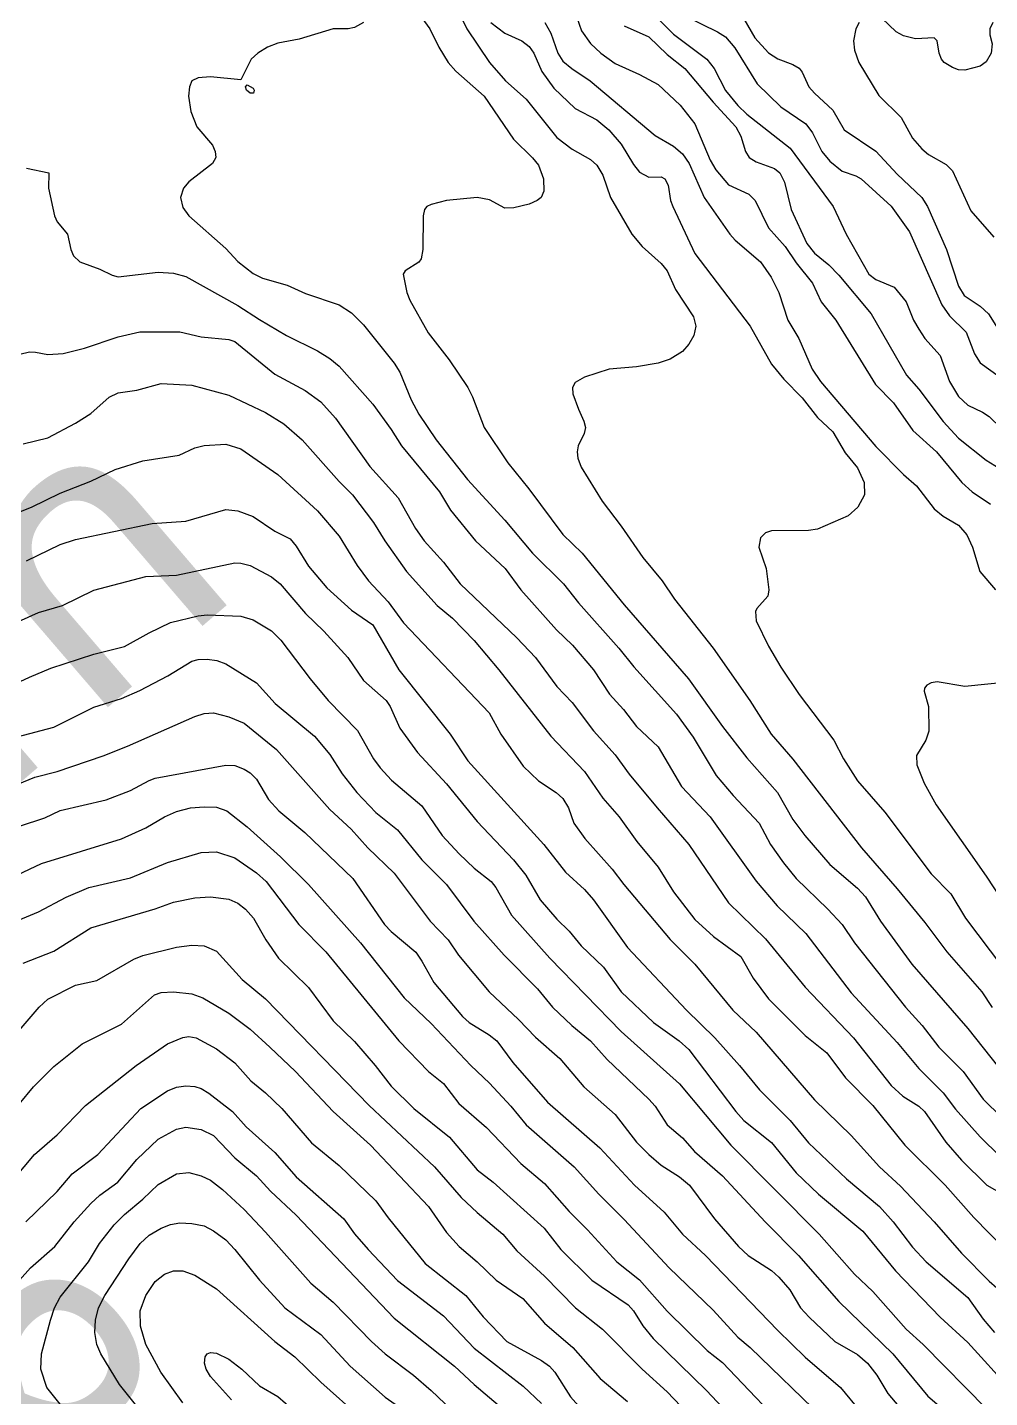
# Model space of a CAD drawing. Extents: x 474277 to 475042, y 254928 to 255625.
# Drawn here: x 474975.02 to 474999.08, y 255213.35 to 255247.6 of the extents above; entities that cross this region are included whole.
import ezdxf

# ---------------------------------------------------------------- set-up
doc = ezdxf.new("R2010")
doc.units = 0
doc.header["$MEASUREMENT"] = 0
doc.layers.add('BaseMapV2_DTM_export_MonNov09090547073261 — entities', color=1, linetype='CONTINUOUS')
doc.styles.get("Standard").update_dxf_attribs({"font": 'romans.shx'})

msp = doc.modelspace()

# ---------------------------------------------------------------- linework, layer by layer
at = {"layer": 'BaseMapV2_DTM_export_MonNov09090547073261 — entities', "color": 15, "linetype": 'Continuous', "true_color": 0xb7484b}
for points in [[(474984.528, 255248.335, 84.5), (474985.087, 255247.568, 84.5), (474985.311, 255247.108, 84.5), (474985.547, 255246.725, 84.5), (474985.732, 255246.509, 84.5), (474986.444, 255245.882, 84.5), (474987.176, 255244.808, 84.5), (474987.649, 255244.342, 84.5), (474987.802, 255244.154, 84.5), (474987.93, 255243.811, 84.5), (474987.938, 255243.505, 84.5), (474987.87, 255243.351, 84.5), (474987.773, 255243.275, 84.5), (474987.572, 255243.184, 84.5), (474987.189, 255243.086, 84.5), (474986.959, 255243.078, 84.5), (474986.575, 255243.292, 84.5), (474986.268, 255243.345, 84.5), (474985.502, 255243.274, 84.5), (474985.118, 255243.177, 84.5), (474985.013, 255243.121, 84.5), (474984.953, 255243.045, 84.5), (474984.921, 255242.891, 84.5), (474984.914, 255242.048, 84.5), (474984.871, 255241.818, 84.5), (474984.812, 255241.728, 84.5), (474984.469, 255241.511, 84.5), (474984.419, 255241.434, 84.5), (474984.512, 255240.974, 84.5), (474984.582, 255240.782, 84.5), (474985.042, 255239.961, 84.5), (474985.568, 255239.287, 84.5), (474986.04, 255238.597, 84.5), (474986.156, 255238.367, 84.5), (474986.448, 255237.601, 84.5), (474987.035, 255236.716, 84.5), (474987.565, 255236.067, 84.5), (474988.415, 255234.926, 84.5), (474988.895, 255234.457, 84.5), (474989.949, 255233.165, 84.5), (474991.553, 255231.313, 84.5), (474992.403, 255230.128, 84.5), (474993.016, 255229.341, 84.5), (474993.777, 255228.476, 84.5), (474994.166, 255227.796, 84.5), (474994.462, 255227.403, 84.5), (474995.086, 255226.677, 84.5), (474995.776, 255226.08, 84.5), (474995.976, 255225.869, 84.5), (474996.35, 255225.256, 84.5), (474997.137, 255224.182, 84.5), (474998.537, 255222.579, 84.5), (474999.303, 255221.607, 84.5)], [(474988.643, 255248.182, 83.5), (474988.875, 255247.518, 83.5), (474989.106, 255247.195, 83.5), (474989.358, 255246.955, 83.5), (474989.719, 255246.698, 83.5), (474990.332, 255246.419, 83.5), (474990.792, 255246.172, 83.5), (474991.345, 255245.652, 83.5), (474991.71, 255245.192, 83.5), (474992.096, 255244.278, 83.5), (474992.239, 255244.041, 83.5), (474992.556, 255243.668, 83.5), (474993.062, 255243.428, 83.5), (474993.219, 255243.275, 83.5), (474993.553, 255242.593, 83.5), (474993.968, 255242.124, 83.5), (474994.243, 255241.713, 83.5), (474994.652, 255241.204, 83.5), (474994.868, 255240.744, 83.5), (474995.239, 255240.284, 83.5), (474996.231, 255238.674, 83.5), (474996.678, 255238.214, 83.5), (474997.162, 255237.524, 83.5), (474997.757, 255236.987, 83.5), (474998.384, 255236.22, 83.5), (474998.65, 255235.99, 83.5), (474999.108, 255235.684, 83.5)], [(474983.431, 255247.723, 84.75), (474983.201, 255247.595, 84.75), (474983.048, 255247.563, 84.75), (474982.665, 255247.565, 84.75), (474981.821, 255247.303, 84.75), (474981.285, 255247.208, 84.75), (474981.026, 255247.108, 84.75), (474980.783, 255246.955, 84.75), (474980.615, 255246.802, 84.75), (474980.364, 255246.29, 84.75), (474979.598, 255246.365, 84.75), (474979.291, 255246.34, 84.75), (474979.138, 255246.265, 84.75), (474979.078, 255246.112, 84.75), (474979.055, 255245.882, 84.75), (474979.114, 255245.498, 84.75), (474979.262, 255245.115, 84.75), (474979.654, 255244.655, 84.75), (474979.72, 255244.501, 84.75), (474979.732, 255244.348, 84.75), (474979.648, 255244.195, 84.75), (474979.061, 255243.741, 84.75), (474978.93, 255243.581, 84.75), (474978.854, 255243.351, 84.75), (474978.908, 255243.097, 84.75), (474979.057, 255242.891, 84.75), (474979.981, 255242.072, 84.75), (474980.288, 255241.749, 84.75), (474980.671, 255241.445, 84.75), (474980.901, 255241.331, 84.75), (474981.515, 255241.158, 84.75), (474981.975, 255240.946, 84.75), (474982.818, 255240.663, 84.75), (474983.125, 255240.463, 84.75), (474983.431, 255240.164, 84.75), (474984.198, 255239.211, 84.75), (474984.334, 255238.981, 84.75), (474984.619, 255238.291, 84.75), (474984.812, 255237.933, 84.75), (474985.244, 255237.294, 84.75), (474986.029, 255236.297, 84.75), (474986.959, 255235.28, 84.75), (474987.649, 255234.457, 84.75), (474988.424, 255233.69, 84.75), (474988.799, 255233.217, 84.75), (474989.815, 255232.08, 84.75), (474990.188, 255231.62, 84.75), (474991.252, 255230.437, 84.75), (474991.67, 255229.856, 84.75), (474992.249, 255228.904, 84.75), (474992.672, 255228.399, 84.75), (474993.323, 255227.712, 84.75), (474993.603, 255227.173, 84.75), (474993.925, 255226.713, 84.75), (474994.243, 255226.323, 84.75), (474995.04, 255225.562, 84.75), (474995.393, 255225.176, 84.75), (474995.7, 255224.717, 84.75), (474996.98, 255223.109, 84.75), (474997.4, 255222.649, 84.75), (474997.81, 255222.112, 84.75), (474998.418, 255221.499, 84.75), (474998.92, 255220.812, 84.75), (474999.388, 255220.348, 84.75)], [(474985.862, 255247.875, 84.25), (474986.007, 255247.568, 84.25), (474986.579, 255246.725, 84.25), (474986.981, 255246.265, 84.25), (474987.497, 255245.805, 84.25), (474988.262, 255244.851, 84.25), (474988.645, 255244.552, 84.25), (474989.106, 255244.295, 84.25), (474989.259, 255244.154, 84.25), (474989.412, 255243.908, 84.25), (474989.605, 255243.351, 84.25), (474990.134, 255242.431, 84.25), (474990.393, 255242.124, 84.25), (474990.869, 255241.696, 84.25), (474991.016, 255241.511, 84.25), (474991.232, 255241.051, 84.25), (474991.681, 255240.361, 84.25), (474991.736, 255240.131, 84.25), (474991.685, 255239.901, 84.25), (474991.559, 255239.684, 84.25), (474991.406, 255239.5, 84.25), (474991.099, 255239.307, 84.25), (474990.792, 255239.211, 84.25), (474990.256, 255239.119, 84.25), (474989.566, 255239.055, 84.25), (474988.952, 255238.856, 84.25), (474988.722, 255238.722, 84.25), (474988.651, 255238.597, 84.25), (474988.665, 255238.444, 84.25), (474988.799, 255238.055, 84.25), (474988.94, 255237.754, 84.25), (474988.976, 255237.601, 84.25), (474988.945, 255237.447, 84.25), (474988.798, 255237.141, 84.25), (474988.769, 255236.987, 84.25), (474988.786, 255236.834, 84.25), (474988.873, 255236.604, 84.25), (474989.391, 255235.76, 84.25), (474989.872, 255235.131, 84.25), (474990.409, 255234.351, 84.25), (474990.891, 255233.767, 84.25), (474991.207, 255233.307, 84.25), (474992.168, 255232.08, 84.25), (474993.085, 255230.776, 84.25), (474993.617, 255229.933, 84.25), (474994.166, 255229.305, 84.25), (474995.875, 255227.096, 84.25), (474996.773, 255226.071, 84.25), (474997.463, 255225.223, 84.25), (474998.014, 255224.489, 84.25), (474998.884, 255223.492, 84.25), (474999.15, 255223.104, 84.25)], [(474986.612, 255247.722, 84), (474986.959, 255247.453, 84), (474987.385, 255247.262, 84), (474987.572, 255247.119, 84), (474987.687, 255246.955, 84), (474987.885, 255246.495, 84), (474988.185, 255246.082, 84), (474988.717, 255245.575, 84), (474989.259, 255245.289, 84), (474989.558, 255245.038, 84), (474989.872, 255244.681, 84), (474990.179, 255244.172, 84), (474990.332, 255243.978, 84), (474990.562, 255243.854, 84), (474990.869, 255243.865, 84), (474990.964, 255243.811, 84), (474991.047, 255243.658, 84), (474991.105, 255243.275, 84), (474991.158, 255243.121, 84), (474991.713, 255241.945, 84), (474993.093, 255240.132, 84), (474993.629, 255239.183, 84), (474993.936, 255238.81, 84), (474994.396, 255238.341, 84), (474994.78, 255237.848, 84), (474995.163, 255237.492, 84), (474995.47, 255236.963, 84), (474995.776, 255236.589, 84), (474995.942, 255236.22, 84), (474995.952, 255235.914, 84), (474995.786, 255235.607, 84), (474995.546, 255235.388, 84), (474994.78, 255235.059, 84), (474994.55, 255235.024, 84), (474993.629, 255235.012, 84), (474993.476, 255234.962, 84), (474993.35, 255234.84, 84), (474993.315, 255234.61, 84), (474993.496, 255234.073, 84), (474993.562, 255233.537, 84), (474993.534, 255233.383, 84), (474993.26, 255233.077, 84), (474993.226, 255233, 84), (474993.246, 255232.77, 84), (474993.553, 255232.132, 84), (474993.859, 255231.61, 84), (474994.319, 255230.922, 84), (474995.191, 255229.78, 84), (474995.427, 255229.32, 84), (474995.776, 255228.769, 84), (474996.466, 255227.984, 84), (474997.617, 255226.441, 84), (474998.115, 255225.946, 84), (474998.479, 255225.332, 84), (474999.994, 255223.323, 84)], [(474987.959, 255247.722, 83.75), (474988.109, 255247.459, 83.75), (474988.287, 255246.955, 83.75), (474988.415, 255246.758, 83.75), (474988.634, 255246.572, 83.75), (474989.093, 255246.265, 83.75), (474990.716, 255244.896, 83.75), (474991.176, 255244.63, 83.75), (474991.406, 255244.436, 83.75), (474991.572, 255244.195, 83.75), (474991.943, 255243.347, 83.75), (474992.587, 255242.431, 83.75), (474992.721, 255242.278, 83.75), (474993.35, 255241.741, 83.75), (474993.622, 255241.358, 83.75), (474993.808, 255240.974, 83.75), (474994.037, 255240.284, 83.75), (474994.308, 255239.824, 83.75), (474994.647, 255239.057, 83.75), (474994.854, 255238.751, 83.75), (474996.236, 255237.122, 83.75), (474996.926, 255236.425, 83.75), (474997.252, 255236.144, 83.75), (474997.693, 255235.563, 83.75), (474997.923, 255235.38, 83.75), (474998.307, 255235.157, 83.75), (474998.513, 255234.917, 83.75), (474998.652, 255234.61, 83.75), (474998.84, 255233.997, 83.75), (474999.231, 255233.537, 83.75)], [(474990.792, 255247.813, 83), (474991.176, 255247.427, 83), (474992.008, 255246.802, 83), (474992.191, 255246.572, 83), (474992.479, 255246.019, 83), (474992.786, 255245.644, 83), (474993.016, 255245.427, 83), (474994.095, 255244.578, 83), (474995.169, 255243.121, 83), (474995.492, 255242.431, 83), (474996.061, 255241.434, 83), (474996.236, 255241.296, 83), (474996.696, 255241.103, 83), (474996.998, 255240.744, 83), (474997.176, 255240.284, 83), (474997.31, 255240.054, 83), (474997.463, 255239.823, 83), (474997.847, 255239.396, 83), (474998.082, 255238.751, 83), (474998.307, 255238.377, 83), (474998.537, 255238.155, 83), (474998.908, 255237.984, 83), (474999.073, 255237.87, 83), (474999.673, 255237.294, 83)], [(474991.482, 255247.877, 82.75), (474992.276, 255247.492, 82.75), (474992.479, 255247.361, 82.75), (474992.709, 255247.093, 82.75), (474993.272, 255246.188, 82.75), (474993.859, 255245.615, 82.75), (474994.487, 255245.192, 82.75), (474994.656, 255244.961, 82.75), (474994.887, 255244.501, 82.75), (474995.086, 255244.259, 82.75), (474995.393, 255244.005, 82.75), (474995.736, 255243.888, 82.75), (474995.87, 255243.811, 82.75), (474996.62, 255243.133, 82.75), (474997.08, 255242.489, 82.75), (474997.888, 255240.668, 82.75), (474998.077, 255240.394, 82.75), (474998.497, 255239.978, 82.75), (474998.702, 255239.441, 82.75), (474998.843, 255239.215, 82.75), (474999.533, 255238.726, 82.75)], [(474992.939, 255247.815, 82.5), (474993.214, 255247.338, 82.5), (474993.553, 255246.968, 82.5), (474993.783, 255246.812, 82.5), (474994.166, 255246.674, 82.5), (474994.319, 255246.578, 82.5), (474994.396, 255246.477, 82.5), (474994.566, 255246.112, 82.5), (474994.703, 255245.952, 82.5), (474995.163, 255245.535, 82.5), (474995.443, 255245.038, 82.5), (474996.236, 255244.509, 82.5), (474996.773, 255243.935, 82.5), (474997.384, 255243.351, 82.5), (474997.532, 255243.121, 82.5), (474998.007, 255242.048, 82.5), (474998.305, 255241.128, 82.5), (474998.447, 255240.898, 82.5), (474998.843, 255240.63, 82.5), (474999.054, 255240.438, 82.5), (474999.49, 255239.748, 82.5)], [(474995.818, 255247.722, 82.25), (474995.738, 255247.568, 82.25), (474995.678, 255247.262, 82.25), (474995.704, 255247.032, 82.25), (474995.809, 255246.725, 82.25), (474996.313, 255245.899, 82.25), (474996.87, 255245.345, 82.25), (474997.157, 255244.835, 82.25), (474997.387, 255244.566, 82.25), (474997.555, 255244.425, 82.25), (474998, 255244.169, 82.25), (474998.153, 255244.018, 82.25), (474998.613, 255243.013, 82.25), (474999.19, 255242.354, 82.25)], [(474999.165, 255247.722, 82.25), (474999.088, 255247.568, 82.25), (474999.091, 255247.415, 82.25), (474999.15, 255247.185, 82.25), (474999.123, 255246.955, 82.25), (474998.997, 255246.74, 82.25), (474998.843, 255246.628, 82.25), (474998.46, 255246.531, 82.25), (474998.307, 255246.543, 82.25), (474998.153, 255246.596, 82.25), (474997.948, 255246.725, 82.25), (474997.88, 255246.802, 82.25), (474997.817, 255246.955, 82.25), (474997.77, 255247.262, 82.25), (474997.693, 255247.338, 82.25), (474997.233, 255247.316, 82.25), (474996.926, 255247.386, 82.25), (474996.744, 255247.492, 82.25), (474996.39, 255247.827, 82.25)], [(474989.949, 255247.638, 83.25), (474990.562, 255247.361, 83.25), (474991.022, 255246.922, 83.25), (474991.461, 255246.572, 83.25), (474992.172, 255245.728, 83.25), (474992.737, 255245.115, 83.25), (474992.866, 255244.885, 83.25), (474992.976, 255244.501, 83.25), (474993.073, 255244.348, 83.25), (474993.246, 255244.243, 83.25), (474993.706, 255244.072, 83.25), (474993.833, 255243.965, 83.25), (474993.951, 255243.735, 83.25), (474994.122, 255243.045, 83.25), (474994.514, 255242.201, 83.25), (474994.703, 255241.96, 83.25), (474995.066, 255241.664, 83.25), (474995.316, 255241.406, 83.25), (474996.117, 255240.438, 83.25), (474997.003, 255238.906, 83.25), (474997.31, 255238.555, 83.25), (474997.923, 255237.749, 83.25), (474998.307, 255237.334, 83.25), (474998.997, 255236.779, 83.25), (474999.538, 255236.45, 83.25)], [(474980.678, 255245.958, 84.75), (474980.594, 255245.956, 84.75), (474980.503, 255246.035, 84.75), (474980.476, 255246.112, 84.75), (474980.518, 255246.162, 84.75), (474980.671, 255246.08, 84.75), (474980.695, 255246.035, 84.75), (474980.678, 255245.958, 84.75)], [(474974.997, 255244.08, 85), (474975.562, 255243.965, 85), (474975.554, 255243.581, 85), (474975.697, 255242.891, 85), (474975.767, 255242.738, 85), (474976.023, 255242.431, 85), (474976.107, 255242.048, 85), (474976.173, 255241.894, 85), (474976.334, 255241.741, 85), (474976.837, 255241.556, 85), (474977.144, 255241.407, 85), (474977.297, 255241.369, 85), (474978.294, 255241.484, 85), (474978.678, 255241.455, 85), (474978.984, 255241.375, 85), (474980.288, 255240.649, 85), (474980.824, 255240.295, 85), (474981.504, 255239.901, 85), (474982.281, 255239.516, 85), (474982.588, 255239.323, 85), (474982.816, 255239.134, 85), (474983.661, 255238.179, 85), (474984.122, 255237.552, 85), (474984.38, 255237.141, 85), (474985.329, 255235.99, 85), (474985.605, 255235.53, 85), (474986.226, 255234.764, 85), (474986.973, 255234.073, 85), (474987.363, 255233.537, 85), (474988.257, 255232.54, 85), (474988.649, 255232.157, 85), (474989.174, 255231.543, 85), (474989.579, 255230.93, 85), (474989.926, 255230.546, 85), (474990.256, 255230.122, 85), (474990.792, 255229.62, 85), (474991.375, 255228.629, 85), (474992.093, 255227.863, 85), (474993.246, 255226.256, 85), (474993.773, 255225.639, 85), (474994.486, 255224.949, 85), (474995.623, 255223.464, 85), (474996.773, 255222.23, 85), (474997.312, 255221.575, 85), (474997.923, 255220.968, 85), (474998.23, 255220.556, 85), (474998.843, 255219.87, 85), (474999.84, 255218.894, 85)], [(474974.557, 255239.364, 85.25), (474975.074, 255239.487, 85.25), (474975.227, 255239.484, 85.25), (474975.534, 255239.421, 85.25), (474975.917, 255239.45, 85.25), (474976.454, 255239.58, 85.25), (474977.297, 255239.862, 85.25), (474977.834, 255239.987, 85.25), (474978.831, 255239.988, 85.25), (474979.368, 255239.861, 85.25), (474980.058, 255239.799, 85.25), (474980.211, 255239.75, 85.25), (474981.208, 255238.933, 85.25), (474981.966, 255238.521, 85.25), (474982.358, 255238.239, 85.25), (474982.728, 255237.831, 85.25), (474983.585, 255236.623, 85.25), (474984.295, 255235.837, 85.25), (474984.731, 255235.07, 85.25), (474984.945, 255234.764, 85.25), (474985.425, 255234.236, 85.25), (474985.848, 255233.69, 85.25), (474987.265, 255232.338, 85.25), (474987.731, 255231.85, 85.25), (474988.262, 255231.125, 85.25), (474988.645, 255230.722, 85.25), (474989.182, 255230.015, 85.25), (474989.719, 255229.414, 85.25), (474990.073, 255228.936, 85.25), (474990.766, 255228.093, 85.25), (474991.559, 255227.177, 85.25), (474992.556, 255225.716, 85.25), (474993.476, 255224.821, 85.25), (474994.473, 255223.611, 85.25), (474995.683, 255222.342, 85.25), (474996.62, 255221.149, 85.25), (474996.916, 255220.885, 85.25), (474997.31, 255220.631, 85.25), (474997.451, 255220.502, 85.25), (474997.988, 255219.735, 85.25), (474998.383, 255219.284, 85.25), (474999.013, 255218.662, 85.25), (474999.533, 255218.369, 85.25)], [(474974.92, 255237.193, 85.5), (474975.534, 255237.338, 85.5), (474976.224, 255237.709, 85.5), (474976.607, 255237.95, 85.5), (474977.067, 255238.36, 85.5), (474977.297, 255238.463, 85.5), (474977.757, 255238.531, 85.5), (474978.371, 255238.695, 85.5), (474979.138, 255238.659, 85.5), (474980.058, 255238.409, 85.5), (474980.978, 255237.975, 85.5), (474981.438, 255237.692, 85.5), (474981.893, 255237.294, 85.5), (474982.818, 255236.247, 85.5), (474983.156, 255235.914, 85.5), (474983.676, 255235.224, 85.5), (474983.957, 255234.764, 85.5), (474984.505, 255233.999, 85.5), (474985.267, 255233.153, 85.5), (474985.655, 255232.83, 85.5), (474986.192, 255232.277, 85.5), (474986.814, 255231.543, 85.5), (474988.109, 255229.879, 85.5), (474988.952, 255229.001, 85.5), (474989.412, 255228.331, 85.5), (474989.819, 255227.863, 85.5), (474990.264, 255227.249, 85.5), (474990.792, 255226.607, 85.5), (474991.176, 255225.988, 85.5), (474991.713, 255225.304, 85.5), (474992.178, 255224.872, 85.5), (474992.863, 255224.378, 85.5), (474993.169, 255223.837, 85.5), (474993.553, 255223.321, 85.5), (474994.473, 255222.397, 85.5), (474995.01, 255221.971, 85.5), (474995.479, 255221.345, 85.5), (474996.16, 255220.65, 85.5), (474996.963, 255219.658, 85.5), (474997.968, 255218.662, 85.5), (474998.69, 255217.849, 85.5), (474999.84, 255216.674, 85.5)], [(474974.154, 255235.221, 85.75), (474975.122, 255235.607, 85.75), (474975.841, 255235.957, 85.75), (474976.607, 255236.258, 85.75), (474977.221, 255236.549, 85.75), (474977.911, 255236.763, 85.75), (474978.818, 255236.91, 85.75), (474979.214, 255237.09, 85.75), (474979.444, 255237.151, 85.75), (474979.981, 255237.182, 85.75), (474980.364, 255237.062, 85.75), (474981.285, 255236.427, 85.75), (474982.281, 255235.514, 85.75), (474982.818, 255234.883, 85.75), (474983.271, 255234.15, 85.75), (474983.555, 255233.767, 85.75), (474984.045, 255233.242, 85.75), (474984.428, 255232.716, 85.75), (474986.571, 255230.47, 85.75), (474986.863, 255229.933, 85.75), (474987.419, 255229.131, 85.75), (474987.802, 255228.77, 85.75), (474988.244, 255228.476, 85.75), (474988.415, 255228.324, 85.75), (474988.554, 255228.093, 85.75), (474988.689, 255227.709, 85.75), (474988.958, 255227.326, 85.75), (474989.646, 255226.559, 85.75), (474989.936, 255226.176, 85.75), (474991.099, 255224.801, 85.75), (474991.71, 255224.182, 85.75), (474992.662, 255223.032, 85.75), (474993.246, 255222.485, 85.75), (474994.703, 255220.789, 85.75), (474995.623, 255219.904, 85.75), (474996.33, 255219.122, 85.75), (474996.85, 255218.632, 85.75), (474997.693, 255217.745, 85.75), (474998.383, 255216.961, 85.75), (474999.073, 255216.262, 85.75), (474999.84, 255215.596, 85.75)], [(474974.997, 255234.268, 86), (474975.841, 255234.678, 86), (474976.224, 255234.803, 86), (474978.141, 255235.202, 86), (474978.984, 255235.259, 86), (474979.981, 255235.546, 86), (474980.288, 255235.514, 86), (474980.665, 255235.377, 86), (474981.208, 255235.005, 86), (474981.591, 255234.814, 86), (474981.745, 255234.636, 86), (474982.051, 255234.135, 86), (474982.511, 255233.59, 86), (474983.125, 255233.029, 86), (474983.661, 255232.664, 86), (474984.312, 255231.543, 86), (474985.594, 255229.933, 86), (474986.038, 255229.264, 86), (474987.94, 255227.173, 86), (474988.475, 255226.483, 86), (474988.952, 255226.049, 86), (474989.182, 255225.792, 86), (474990.026, 255224.597, 86), (474991.502, 255223.032, 86), (474992.211, 255222.342, 86), (474992.832, 255221.652, 86), (474993.332, 255221.039, 86), (474994.096, 255220.272, 86), (474994.55, 255219.72, 86), (474995.505, 255218.815, 86), (474996.332, 255218.125, 86), (474996.671, 255217.741, 86), (474997.157, 255217.109, 86), (474997.498, 255216.745, 86), (474998.537, 255215.85, 86), (474998.92, 255215.313, 86), (474999.207, 255214.981, 86)], [(474974.614, 255232.664, 86.25), (474975.304, 255232.973, 86.25), (474975.898, 255233.153, 86.25), (474976.684, 255233.536, 86.25), (474977.987, 255233.876, 86.25), (474978.754, 255233.908, 86.25), (474980.211, 255234.212, 86.25), (474980.364, 255234.21, 86.25), (474980.594, 255234.146, 86.25), (474981.131, 255233.869, 86.25), (474981.347, 255233.69, 86.25), (474981.975, 255232.947, 86.25), (474982.435, 255232.504, 86.25), (474983.032, 255231.85, 86.25), (474983.431, 255231.273, 86.25), (474983.991, 255230.776, 86.25), (474984.092, 255230.623, 86.25), (474984.332, 255230.086, 86.25), (474984.774, 255229.473, 86.25), (474985.502, 255228.688, 86.25), (474986.268, 255227.754, 86.25), (474987.179, 255226.789, 86.25), (474987.485, 255226.406, 86.25), (474987.847, 255225.792, 86.25), (474988.262, 255225.309, 86.25), (474988.569, 255225.011, 86.25), (474988.871, 255224.642, 86.25), (474989.43, 255224.106, 86.25), (474989.872, 255223.492, 86.25), (474990.676, 255222.725, 86.25), (474991.323, 255222.265, 86.25), (474991.559, 255222.051, 86.25), (474992.739, 255220.502, 86.25), (474992.939, 255220.276, 86.25), (474993.629, 255219.727, 86.25), (474994.243, 255218.971, 86.25), (474994.801, 255218.432, 86.25), (474995.911, 255217.511, 86.25), (474996.728, 255216.515, 86.25), (474997.849, 255215.364, 86.25), (474998.537, 255214.723, 86.25), (474999.61, 255213.541, 86.25)], [(474973.54, 255230.649, 86.5), (474975.074, 255231.356, 86.5), (474975.61, 255231.58, 86.5), (474976.684, 255231.937, 86.5), (474977.451, 255232.126, 86.5), (474978.064, 255232.467, 86.5), (474978.601, 255232.724, 86.5), (474979.291, 255232.892, 86.5), (474979.521, 255232.915, 86.5), (474980.364, 255232.88, 86.5), (474980.671, 255232.795, 86.5), (474981.131, 255232.515, 86.5), (474981.361, 255232.284, 86.5), (474982.097, 255231.313, 86.5), (474982.547, 255230.776, 86.5), (474983.278, 255230.027, 86.5), (474983.676, 255229.32, 86.5), (474983.847, 255229.09, 86.5), (474984.128, 255228.783, 86.5), (474984.888, 255228.144, 86.5), (474985.391, 255227.403, 86.5), (474985.823, 255226.943, 86.5), (474986.192, 255226.585, 86.5), (474986.621, 255226.252, 86.5), (474986.737, 255226.099, 86.5), (474987.125, 255225.409, 86.5), (474988.086, 255224.336, 86.5), (474989.872, 255222.501, 86.5), (474991.329, 255221.194, 86.5), (474992.61, 255219.658, 86.5), (474994.818, 255217.435, 86.5), (474995.701, 255216.438, 86.5), (474996.16, 255215.999, 86.5), (474996.999, 255215.058, 86.5), (474997.422, 255214.674, 86.5), (474999.01, 255213.064, 86.5)], [(474974.767, 255229.863, 86.75), (474975.687, 255230.106, 86.75), (474976.684, 255230.608, 86.75), (474977.374, 255230.828, 86.75), (474977.834, 255231.025, 86.75), (474978.536, 255231.39, 86.75), (474979.138, 255231.755, 86.75), (474979.291, 255231.802, 86.75), (474979.521, 255231.809, 86.75), (474979.759, 255231.773, 86.75), (474979.981, 255231.694, 86.75), (474980.748, 255231.22, 86.75), (474981.216, 255230.7, 86.75), (474982.205, 255229.884, 86.75), (474982.588, 255229.429, 86.75), (474982.895, 255228.942, 86.75), (474983.262, 255228.476, 86.75), (474983.738, 255227.973, 86.75), (474984.275, 255227.542, 86.75), (474984.889, 255226.789, 86.75), (474985.506, 255226.176, 86.75), (474986.182, 255225.256, 86.75), (474986.942, 255224.412, 86.75), (474987.781, 255223.569, 86.75), (474988.157, 255223.109, 86.75), (474988.638, 255222.649, 86.75), (474989.101, 255222.265, 86.75), (474989.523, 255221.805, 86.75), (474990.563, 255220.808, 86.75), (474990.716, 255220.631, 86.75), (474991.022, 255220.169, 86.75), (474991.406, 255219.839, 86.75), (474991.704, 255219.505, 86.75), (474992.403, 255218.889, 86.75), (474993.467, 255217.741, 86.75), (474994.302, 255216.898, 86.75), (474995.316, 255215.751, 86.75), (474996.666, 255214.444, 86.75), (474997.54, 255213.389, 86.75), (474998.843, 255212.273, 86.75)], [(474999.61, 255231.241, 83.75), (474998.46, 255231.128, 83.75), (474997.77, 255231.241, 83.75), (474997.617, 255231.218, 83.75), (474997.513, 255231.16, 83.75), (474997.456, 255231.083, 83.75), (474997.446, 255231.006, 83.75), (474997.553, 255230.623, 83.75), (474997.56, 255230.01, 83.75), (474997.485, 255229.78, 83.75), (474997.257, 255229.396, 83.75), (474997.259, 255229.166, 83.75), (474997.446, 255228.706, 83.75), (474997.745, 255228.169, 83.75), (474998.997, 255226.381, 83.75), (474999.587, 255225.486, 83.75)], [(474974.46, 255228.552, 87), (474975.212, 255228.859, 87), (474975.764, 255229.001, 87), (474976.914, 255229.391, 87), (474977.527, 255229.63, 87), (474979.214, 255230.377, 87), (474979.444, 255230.45, 87), (474979.674, 255230.465, 87), (474980.058, 255230.368, 87), (474980.441, 255230.206, 87), (474981.251, 255229.55, 87), (474982.588, 255228.046, 87), (474983.12, 255227.556, 87), (474983.532, 255227.096, 87), (474984.198, 255226.46, 87), (474985.097, 255225.256, 87), (474985.546, 255224.796, 87), (474985.802, 255224.412, 87), (474986.568, 255223.492, 87), (474987.302, 255222.802, 87), (474987.725, 255222.358, 87), (474988.339, 255221.824, 87), (474988.933, 255221.115, 87), (474989.718, 255220.425, 87), (474990.256, 255219.735, 87), (474990.562, 255219.428, 87), (474990.869, 255219.162, 87), (474991.329, 255218.868, 87), (474991.579, 255218.662, 87), (474992.204, 255217.818, 87), (474992.801, 255217.128, 87), (474993.049, 255216.898, 87), (474993.629, 255216.523, 87), (474993.816, 255216.361, 87), (474994.089, 255216.044, 87), (474994.356, 255215.594, 87), (474994.568, 255215.364, 87), (474995.21, 255214.751, 87), (474995.776, 255214.428, 87), (474996.027, 255214.214, 87), (474996.262, 255213.908, 87), (474996.541, 255213.448, 87), (474997.317, 255212.527, 87)], [(474974.827, 255227.633, 87.25), (474975.457, 255227.843, 87.25), (474975.841, 255228.023, 87.25), (474976.991, 255228.289, 87.25), (474977.604, 255228.522, 87.25), (474978.064, 255228.779, 87.25), (474978.217, 255228.832, 87.25), (474979.981, 255229.156, 87.25), (474980.211, 255229.146, 87.25), (474980.441, 255229.062, 87.25), (474980.594, 255228.964, 87.25), (474980.748, 255228.812, 87.25), (474981.055, 255228.297, 87.25), (474981.314, 255228.016, 87.25), (474981.964, 255227.479, 87.25), (474983.162, 255226.329, 87.25), (474983.955, 255225.179, 87.25), (474984.122, 255225, 87.25), (474984.735, 255224.481, 87.25), (474984.888, 255224.262, 87.25), (474985.189, 255223.722, 87.25), (474985.9, 255222.879, 87.25), (474986.072, 255222.725, 87.25), (474986.573, 255222.419, 87.25), (474986.761, 255222.265, 87.25), (474987.157, 255221.729, 87.25), (474988.025, 255220.732, 87.25), (474989.336, 255219.594, 87.25), (474990.204, 255218.662, 87.25), (474990.946, 255217.982, 87.25), (474991.4, 255217.435, 87.25), (474991.98, 255216.898, 87.25), (474993.783, 255215.023, 87.25), (474994.473, 255214.363, 87.25), (474995.353, 255213.601, 87.25), (474995.865, 255212.988, 87.25)], [(474973.847, 255225.981, 87.5), (474975.38, 255226.701, 87.5), (474977.374, 255227.317, 87.5), (474977.987, 255227.594, 87.5), (474978.451, 255227.863, 87.5), (474978.754, 255227.998, 87.5), (474979.103, 255228.093, 87.5), (474979.444, 255228.118, 87.5), (474979.751, 255228.105, 87.5), (474980.009, 255228.016, 87.5), (474980.518, 255227.619, 87.5), (474981.348, 255226.866, 87.5), (474982.053, 255226.176, 87.5), (474983.349, 255224.719, 87.5), (474984.448, 255223.339, 87.5), (474985.118, 255222.699, 87.5), (474986.115, 255221.652, 87.5), (474986.575, 255221.209, 87.5), (474987.112, 255220.633, 87.5), (474987.495, 255220.165, 87.5), (474988.698, 255219.122, 87.5), (474989.312, 255218.432, 87.5), (474989.949, 255217.801, 87.5), (474991.068, 255216.591, 87.5), (474992.173, 255215.532, 87.5), (474992.786, 255214.863, 87.5), (474993.093, 255214.605, 87.5), (474994.919, 255212.834, 87.5)], [(474974.154, 255225.013, 87.75), (474975.304, 255225.488, 87.75), (474975.994, 255225.857, 87.75), (474976.56, 255226.099, 87.75), (474977.604, 255226.344, 87.75), (474978.524, 255226.727, 87.75), (474979.368, 255226.976, 87.75), (474979.751, 255226.995, 87.75), (474980.211, 255226.838, 87.75), (474980.748, 255226.464, 87.75), (474980.99, 255226.252, 87.75), (474981.812, 255225.179, 87.75), (474982.487, 255224.489, 87.75), (474984.309, 255222.265, 87.75), (474985.054, 255221.499, 87.75), (474985.425, 255221.201, 87.75), (474985.808, 255220.705, 87.75), (474986.499, 255220.1, 87.75), (474987.365, 255219.198, 87.75), (474987.955, 255218.7, 87.75), (474988.569, 255218, 87.75), (474989.029, 255217.547, 87.75), (474989.763, 255216.745, 87.75), (474990.332, 255216.294, 87.75), (474991.022, 255215.506, 87.75), (474992.019, 255214.525, 87.75), (474992.403, 255214.227, 87.75), (474994.242, 255212.297, 87.75)], [(474974.92, 255224.205, 88), (474975.687, 255224.508, 88), (474976.607, 255225.096, 88), (474978.217, 255225.563, 88), (474978.678, 255225.732, 88), (474979.214, 255225.842, 88), (474979.598, 255225.87, 88), (474980.058, 255225.805, 88), (474980.288, 255225.709, 88), (474980.473, 255225.562, 88), (474980.674, 255225.332, 88), (474980.987, 255224.796, 88), (474981.305, 255224.336, 88), (474982.051, 255223.601, 88), (474982.665, 255222.766, 88), (474983.201, 255222.251, 88), (474983.722, 255221.652, 88), (474984.122, 255221.137, 88), (474984.689, 255220.578, 88), (474985.578, 255219.862, 88), (474986.268, 255219.046, 88), (474986.668, 255218.738, 88), (474987.942, 255217.588, 88), (474988.363, 255217.051, 88), (474989.14, 255216.285, 88), (474990.043, 255215.671, 88), (474990.179, 255215.517, 88), (474990.409, 255215.143, 88), (474990.67, 255214.828, 88), (474992.005, 255213.524, 88), (474993.323, 255212.128, 88)], [(474974.767, 255222.465, 88.25), (474975.318, 255223.109, 88.25), (474975.534, 255223.312, 88.25), (474976.224, 255223.658, 88.25), (474976.761, 255223.773, 88.25), (474977.681, 255224.306, 88.25), (474977.911, 255224.398, 88.25), (474978.754, 255224.605, 88.25), (474979.138, 255224.66, 88.25), (474979.444, 255224.641, 88.25), (474979.751, 255224.507, 88.25), (474980.392, 255223.799, 88.25), (474980.978, 255223.321, 88.25), (474983.567, 255220.655, 88.25), (474985.199, 255219.122, 88.25), (474985.87, 255218.355, 88.25), (474986.268, 255217.974, 88.25), (474986.908, 255217.435, 88.25), (474987.265, 255217.015, 88.25), (474987.955, 255216.382, 88.25), (474988.729, 255215.594, 88.25), (474989.407, 255215.058, 88.25), (474990.395, 255214.061, 88.25), (474991.022, 255213.491, 88.25), (474992.403, 255212.042, 88.25)], [(474974.46, 255220.247, 88.5), (474975.179, 255221.115, 88.5), (474975.687, 255221.627, 88.5), (474976.393, 255222.189, 88.5), (474977.374, 255222.685, 88.5), (474978.201, 255223.415, 88.5), (474978.371, 255223.472, 88.5), (474978.678, 255223.496, 88.5), (474979.138, 255223.442, 88.5), (474979.41, 255223.339, 88.5), (474980.058, 255222.963, 88.5), (474980.594, 255222.561, 88.5), (474981.084, 255222.112, 88.5), (474981.727, 255221.499, 88.5), (474982.665, 255220.497, 88.5), (474983.605, 255219.658, 88.5), (474985.051, 255218.125, 88.5), (474985.502, 255217.474, 88.5), (474985.819, 255217.128, 88.5), (474986.271, 255216.745, 88.5), (474986.747, 255216.285, 88.5), (474987.407, 255215.825, 88.5), (474987.954, 255215.211, 88.5), (474988.662, 255214.598, 88.5), (474989.346, 255213.831, 88.5), (474990.026, 255213.253, 88.5)], [(474974.384, 255218.455, 88.75), (474975.197, 255219.428, 88.75), (474975.764, 255219.918, 88.75), (474976.474, 255220.655, 88.75), (474977.742, 255221.652, 88.75), (474978.524, 255222.189, 88.75), (474978.908, 255222.352, 88.75), (474979.061, 255222.372, 88.75), (474979.245, 255222.342, 88.75), (474979.751, 255222.065, 88.75), (474980.211, 255221.72, 88.75), (474980.608, 255221.269, 88.75), (474980.978, 255220.971, 88.75), (474981.389, 255220.578, 88.75), (474982.128, 255219.716, 88.75), (474982.818, 255219.154, 88.75), (474983.738, 255218.269, 88.75), (474984.045, 255217.844, 88.75), (474984.965, 255216.704, 88.75), (474985.982, 255215.901, 88.75), (474986.422, 255215.368, 88.75), (474987.009, 255214.751, 88.75), (474987.879, 255214.277, 88.75), (474988.082, 255214.138, 88.75), (474988.21, 255213.984, 88.75), (474988.602, 255213.371, 88.75), (474988.799, 255213.14, 88.75)], [(474974.986, 255217.741, 89), (474975.764, 255218.498, 89), (474976.147, 255218.941, 89), (474976.785, 255219.428, 89), (474977.861, 255220.578, 89), (474978.524, 255221.016, 89), (474978.754, 255221.109, 89), (474978.984, 255221.14, 89), (474979.214, 255221.13, 89), (474979.368, 255221.078, 89), (474979.559, 255220.962, 89), (474980.153, 255220.502, 89), (474980.496, 255220.118, 89), (474981.208, 255219.48, 89), (474981.745, 255218.869, 89), (474982.933, 255217.818, 89), (474983.201, 255217.447, 89), (474983.54, 255217.051, 89), (474984.275, 255216.276, 89), (474985.425, 255215.39, 89), (474986.192, 255214.582, 89), (474987.419, 255213.632, 89), (474987.879, 255213.205, 89)], [(474974.824, 255216.285, 89.25), (474975.101, 255216.591, 89.25), (474975.711, 255217.128, 89.25), (474976.195, 255217.741, 89.25), (474976.611, 255218.201, 89.25), (474976.837, 255218.408, 89.25), (474977.281, 255218.738, 89.25), (474977.757, 255219.301, 89.25), (474978.294, 255219.808, 89.25), (474978.754, 255220.062, 89.25), (474978.984, 255220.113, 89.25), (474979.368, 255220.052, 89.25), (474979.674, 255219.903, 89.25), (474980.211, 255219.342, 89.25), (474980.748, 255218.89, 89.25), (474981.103, 255218.508, 89.25), (474981.745, 255217.912, 89.25), (474984.198, 255215.332, 89.25), (474985.702, 255214.138, 89.25), (474986.192, 255213.673, 89.25), (474987.342, 255212.703, 89.25)], [(474975.943, 255213.064, 89.5), (474975.507, 255213.601, 89.5), (474975.361, 255214.061, 89.5), (474975.376, 255214.444, 89.5), (474975.6, 255215.288, 89.5), (474975.701, 255215.594, 89.5), (474975.841, 255215.864, 89.5), (474976.553, 255216.745, 89.5), (474976.826, 255217.205, 89.5), (474977.196, 255217.665, 89.5), (474977.451, 255217.927, 89.5), (474977.911, 255218.307, 89.5), (474978.294, 255218.68, 89.5), (474978.754, 255218.943, 89.5), (474979.061, 255218.974, 89.5), (474979.368, 255218.896, 89.5), (474979.598, 255218.782, 89.5), (474979.904, 255218.552, 89.5), (474980.443, 255218.048, 89.5), (474980.978, 255217.489, 89.5), (474982.112, 255216.208, 89.5), (474982.665, 255215.731, 89.5), (474983.629, 255214.751, 89.5), (474983.968, 255214.447, 89.5), (474984.677, 255213.908, 89.5), (474985.118, 255213.526, 89.5), (474985.808, 255212.871, 89.5)], [(474978.128, 255212.681, 89.75), (474977.326, 255213.678, 89.75), (474976.861, 255214.444, 89.75), (474976.756, 255214.674, 89.75), (474976.711, 255214.981, 89.75), (474976.727, 255215.288, 89.75), (474976.802, 255215.594, 89.75), (474976.958, 255215.901, 89.75), (474977.56, 255216.821, 89.75), (474977.847, 255217.205, 89.75), (474978.064, 255217.407, 89.75), (474978.366, 255217.588, 89.75), (474978.601, 255217.679, 89.75), (474978.831, 255217.715, 89.75), (474979.138, 255217.7, 89.75), (474979.444, 255217.643, 89.75), (474979.674, 255217.522, 89.75), (474979.981, 255217.292, 89.75), (474980.207, 255217.051, 89.75), (474980.824, 255216.283, 89.75), (474981.462, 255215.594, 89.75), (474982.358, 255214.923, 89.75), (474983.095, 255214.138, 89.75), (474983.968, 255213.363, 89.75), (474984.715, 255212.834, 89.75)], [(474978.908, 255213.221, 90), (474978.364, 255213.984, 90), (474977.986, 255214.674, 90), (474977.848, 255215.134, 90), (474977.842, 255215.518, 90), (474977.982, 255215.901, 90), (474978.217, 255216.248, 90), (474978.448, 255216.432, 90), (474978.678, 255216.52, 90), (474978.913, 255216.515, 90), (474979.214, 255216.408, 90), (474979.751, 255216.071, 90), (474981.207, 255214.751, 90), (474981.709, 255214.368, 90), (474982.358, 255213.736, 90), (474983.373, 255212.834, 90)], [(474980.127, 255213.294, 90.25), (474979.598, 255213.873, 90.25), (474979.491, 255214.061, 90.25), (474979.45, 255214.214, 90.25), (474979.468, 255214.368, 90.25), (474979.516, 255214.444, 90.25), (474979.598, 255214.478, 90.25), (474979.751, 255214.461, 90.25), (474980.058, 255214.309, 90.25), (474980.382, 255214.061, 90.25), (474980.824, 255213.645, 90.25), (474981.285, 255213.377, 90.25), (474981.668, 255213.042, 90.25)]]:
    msp.add_polyline3d(points, dxfattribs=at)

# ---------------------------------------------------------------- texts
at = {"layer": 'BaseMapV2_DTM_export_MonNov09090547073261 — entities', "color": 250, "true_color": 0x323232, "char_height": 0.2, "width": 17.61571, "attachment_point": 7}
for s, insert, rotation in [('\\fOpen Sans|i0|b0;\\H7.02279;87\\~m', (474964.404, 255219.622), 40.6685), ('\\fOpen Sans|i0|b0;\\H7.02279;88\\~m', (474970.106, 255212.612), 312.3629)]:
    msp.add_mtext(s, dxfattribs=dict(at, insert=insert, rotation=rotation))

doc.saveas('drawing.dxf')
